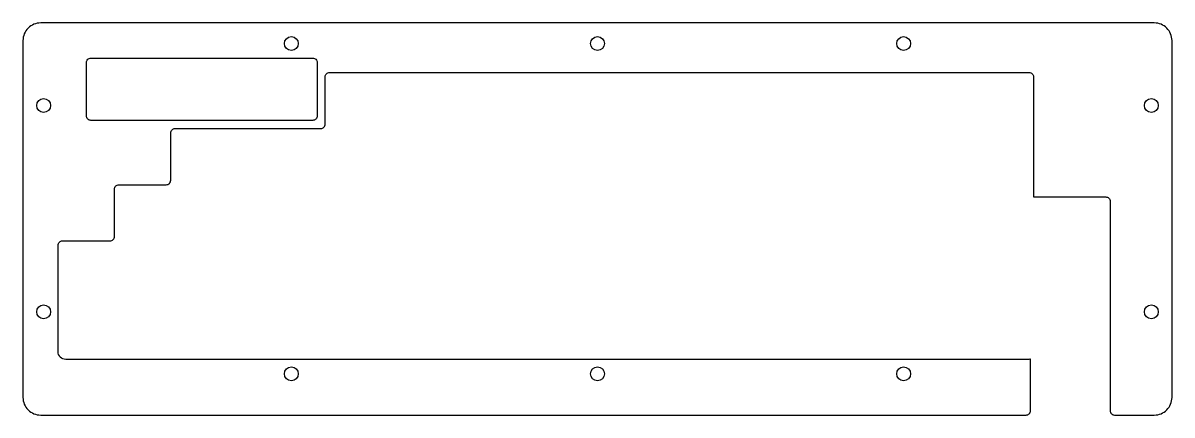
# Model space of a CAD drawing. Header units: millimetres. Extents: x -342 to 48, y -120 to 13.
import ezdxf

# ---------------------------------------------------------------- set-up
doc = ezdxf.new("R2010")
doc.units = ezdxf.units.MM
doc.layers.get('0').update_dxf_attribs({"linetype": 'CONTINUOUS'})

msp = doc.modelspace()

# ---------------------------------------------------------------- linework, layer by layer
for points in [[(26.91, -118.95, 0.414214), (28.41, -120.45), (41.9, -120.45, 0.414214), (47.9, -114.45), (47.9, 6.57, 0.414214), (41.9, 12.57), (-335.71, 12.57, 0.414214), (-341.71, 6.57), (-341.71, -114.45, 0.414214), (-335.71, -120.45), (-1.59, -120.45, 0.414214), (-0.09, -118.95), (-0.09, -101.46, -0.085164), (-0.59, -101.55), (-327.21, -101.55, -0.414214), (-329.81, -98.95), (-329.81, -62.85, -0.414214), (-328.31, -61.35), (-312.16, -61.35, 0.414214), (-310.66, -59.85), (-310.66, -43.8, -0.414214), (-309.16, -42.3), (-293.11, -42.3, 0.414214), (-291.61, -40.8), (-291.61, -24.75, -0.414214), (-290.11, -23.25), (-240.72, -23.25, 0.414214), (-239.22, -21.75), (-239.22, -5.7, -0.414214), (-237.72, -4.2), (-0.59, -4.2, -0.414214), (0.91, -5.7), (0.91, -46.45), (25.41, -46.45, -0.414214), (26.91, -47.95)], [(-241.98, -0.83), (-241.98, -18.98, -0.414214), (-243.48, -20.48), (-318.68, -20.48, -0.414214), (-320.18, -18.98), (-320.18, -0.83, -0.414214), (-318.68, 0.67), (-243.48, 0.67, -0.414214)]]:
    msp.add_lwpolyline(points, format="xyb", close=True)
for centre in [(-250.71, 5.57), (-146.9, 5.57), (-43.1, 5.57), (-334.71, -15.43), (40.9, -15.43), (-334.71, -85.45), (40.9, -85.45), (-250.71, -106.45), (-146.9, -106.45), (-43.1, -106.45)]:
    msp.add_circle(centre, 2.35)

doc.saveas('drawing.dxf')
